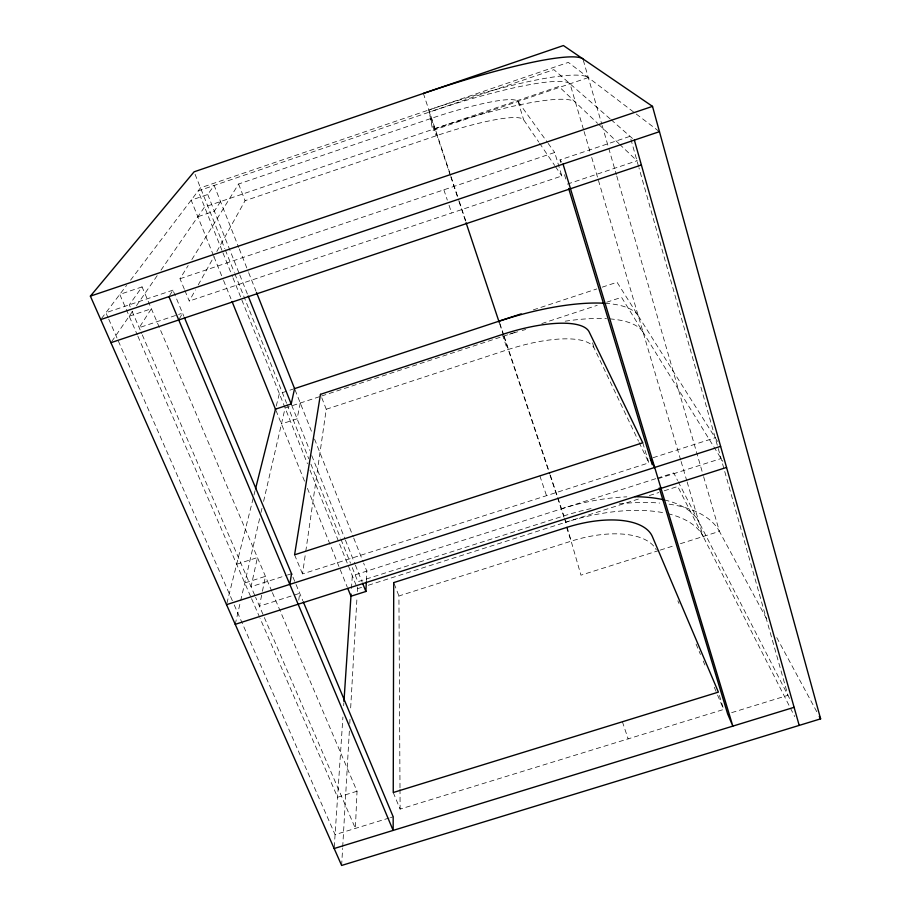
<?xml version="1.0" encoding="UTF-8"?>
<svg xmlns="http://www.w3.org/2000/svg" width="911" height="911" viewBox="0 0 911 911"><rect width="100%" height="100%" fill="white"/><g stroke="black" fill="none" stroke-linecap="round" stroke-linejoin="round"><path stroke-width="0.68" stroke-dasharray="4.55 3.42" d="M272.389 592.628L357.032 791.226L355.381 828.406L255.604 597.309M366.381 580.603L366.803 571.106L363.66 563.18M341.636 865.45L342.616 848.414M342.695 847.002L349.368 730.622M349.778 723.528L350.018 719.269M350.667 707.915L357.01 597.217M357.34 591.535L357.738 584.498M334.257 847.105L342.912 717.071M343.663 705.763L343.846 702.939M351.464 588.46L352.306 575.741L656.159 478.548M298.74 600.133L299.719 593.312L259.441 606.191L262.163 592.617M642.756 442.78L648.848 462.856L302.52 573.93L305.561 552.818M305.766 551.406L326.252 409.244L320.934 395.59M262.436 591.262L265.443 576.333L244.763 582.972M300.277 403.026L297.1 418.809L281.442 423.957M235.22 624.331L240.345 602.137M240.663 600.748L259.749 517.983M261.024 512.449L261.981 508.304M263.586 501.392L285.12 408.014L320.49 396.376M226.885 603.276L255.205 490.129M276.249 406.044L279.358 393.632L292.864 389.179M179.376 318.827L182.542 313.133L178.602 314.454M184.899 290.552L189.26 301.051L195.466 289.903M198.222 284.949L214.074 256.446M216.829 251.493L245.082 200.693L436.198 135.773A89.494 13.87 -18.9 0 1 523.688 119.842L538.777 142.059M169.605 295.54L172.931 290.154L183.897 316.356M184.364 289.243L180.002 278.732L188.156 265.545M191.868 259.544L238.58 184.011L430.504 118.635A89.916 12.72 -18.9 0 1 518.017 101.474L547.352 142.275M220.53 201.547L214.347 211.136L197.846 216.738M111.734 341.523L133.245 310.344M136.479 305.663L157.466 275.247M160.985 270.157L204.576 206.979L558.899 86.499L597.593 123.327M271.831 591.319L142.07 286.885L129.316 304.832L131.571 310.059M213.447 255.422L191.151 200.158L207.731 194.51L214.165 185.468L238.728 247.53M101.576 318.429L126.572 285.428M130.569 280.155L200.488 187.837L568.339 62.392L659.462 131.674M142.07 286.885L119.774 294.412L137.31 334.895M180.002 278.732L554.697 152.479L561.825 175.982L189.26 301.051M172.931 290.154L105.904 312.712L108.193 317.916M560.846 162.614L560.026 159.892L630.059 136.32L638.554 166.394M129.214 316.197L151.385 308.738L139.178 327.675L177.292 314.899M567.359 184.124L636.971 160.791M533.311 309.877L596.796 288.946M602.205 287.159L617.054 282.262L717.595 441.55M321.594 396.012L514.806 332.447M541.829 323.553L597.217 305.333M606.68 302.224L621.541 297.328L722.833 461.399M326.252 409.244L507.438 349.767A84.188 27.148 -18.5 0 1 594.223 348.264L638.531 441.209M236.655 564.251L257.437 557.555L251.026 586.718L286.134 575.456M287.477 575.023L291.531 573.714L302.782 600.622M653.085 457.698L715.203 437.758M657.503 478.116L673.719 472.934L677.602 480.496M657.958 478.73L721.068 458.552M591.068 508.577A145.043 68.61 -18 0 0 563.863 515.899L357.898 581.708L351.031 564.524M361.553 587.401L357.499 588.7L309.489 468.835M368.317 585.249L639.909 498.568M649.361 495.55L658.824 492.521M664.233 490.801L677.738 486.485L794.699 716.547M399.997 787.776L398.927 595.965L571.151 541.168A79.485 37.465 -18 0 1 654.645 547.26M658.926 550.506L580.956 575.171L566.972 526.683M660.27 550.073L673.707 545.826M680.426 543.696L719.417 531.364L767.313 620.106M357.032 791.226L337.582 797.25L260.068 618.318M393.245 792.524L400.111 809.093L723.653 709.464L718.802 693.453M389.134 818.021L335.089 834.647L233.933 604.266M390.477 817.611L393.188 816.78M731.658 712.641L787.947 695.321L638.941 167.761M610.119 118.874L553.888 69.646L198.154 190.923L222.432 251.538M611.076 119.705L633.327 139.189M598.618 124.295L618.979 143.676M619.548 144.211L637.313 161.122M548.171 143.414L554.697 152.479M560.026 159.892L561.54 161.999M539.574 143.232L554.674 165.449M555.471 166.622L561.825 175.982M776.764 637.598L817.919 713.848M678.24 481.748L790.406 700.115M639.135 442.484L648.848 462.856M108.762 319.226L233.353 602.968M137.88 336.205L251.026 597.422M251.584 598.721L259.51 617.009M132.061 311.175L141.717 333.563M142.287 334.861L255.034 595.999M677.852 600.861L678.957 603.481M696.061 644.043L700.479 654.508M703.235 661.056L704.898 664.984M714.27 687.224L717.037 693.761M717.583 695.07L723.653 709.464M294.583 554.81L302.52 573.93M213.983 256.743L223.001 279.108M223.537 280.429L230.973 298.854M275.965 410.394L304.764 481.748M307.417 488.33L347.228 587.026M195.068 174.286L224.789 248.635M225.313 249.956L234.298 272.423M234.822 273.744L286.589 403.277M287.124 404.598L308.772 458.791M310.89 464.075L340.475 538.094M340.999 539.414L350.507 563.203M222.956 252.825L232.464 276.58M232.977 277.855L307.44 463.722M207.731 194.51L239.263 273.642M239.787 274.963L247.667 294.743M291.691 405.213L309.672 450.353M311.778 455.637L344.882 538.72M345.406 540.029L354.857 563.772M355.392 565.093L362.225 582.231M239.251 248.851L248.145 271.307M248.657 272.628L255.98 291.121M295.084 389.919L311.915 432.429M314.523 439.034L353.206 536.761M353.73 538.082L363.147 561.859M238.58 184.011L245.082 200.693M394.19 583.803L398.927 595.965M443.873 189.818L447.324 200.113M449.043 205.248L451.64 212.969M539.87 475.884L546.52 495.675M622.395 721.763L628.135 738.878M423.376 93.434L458.916 200.318M459.372 201.661L466.09 221.897M499.729 323.041L503.772 335.18M504.216 336.523L549.959 474.096M550.415 475.44L563.863 515.899M450.364 175.538L429.275 112.121A144.872 20.554 -18.9 0 1 570.047 83.789L583.678 130.148M450.82 176.882L458.449 199.816M458.893 201.16L465.623 221.407M499.729 323.929L503.316 334.724M503.772 336.079L549.538 473.686M549.993 475.03L565.697 522.254A127.973 60.468 -18 0 1 665.44 513.144M430.504 118.635L436.198 135.773M502.348 334.485L507.438 349.767M566.585 527.469L571.151 541.168M518.017 101.474L523.688 119.842M592.549 342.855L594.223 348.264M564.501 174.707L566.141 180.082M584.076 131.514L590.089 151.966M591.694 157.421L680.711 460.135M681.109 461.501L686.723 480.598M687.133 481.953L703.167 536.499A127.973 60.468 -18 0 0 668.799 513.918M583.291 60.194L601.738 124.044M602.137 125.411L616.348 174.616M616.747 175.982L703.224 475.314M703.622 476.692L719.417 531.364A145.043 68.61 -18 0 0 668.036 504.011M564.604 518.439L566.585 525.328M400.009 789.199L400.111 809.093M509.534 334.223A135.591 43.853 -18.5 0 1 512.995 333.164M514.146 332.811A135.591 43.853 -18.5 0 1 517.619 331.786M522.242 330.465A135.591 43.853 -18.5 0 1 525.704 329.52M565.184 321.196A135.591 43.853 -18.5 0 1 606.521 318.668M609.892 318.896A135.591 43.853 -18.5 0 1 643.109 332.276M605.189 303.317A136.194 42.418 -18.5 0 1 638.304 315.923M434.786 128.69A144.177 22.411 -18.9 0 1 575.479 102.283M655.499 548.513A79.485 37.465 -18 0 1 656.25 549.811M561.256 508.896A128.519 59.352 -18 0 1 626.814 496.848M664.586 499.968A128.519 59.352 -18 0 1 698.885 521.923M619.343 503.885A145.043 68.61 -18 0 1 659.644 503.066M588.312 77.572L432.725 130.478L428.865 109.946A164.242 23.344 -18.9 0 1 588.312 77.572"/><path stroke-width="1.37" d="M347.763 588.335L350.951 596.238L365.903 591.467L366.324 581.958M343.948 701.527L351.088 594.109M289.812 584.384L291.531 573.714M294.572 388.61L291.19 403.983L275.475 409.153M255.535 488.797L275.566 408.8M90.383 296.143L194.089 171.826L563.408 45.55L652.515 106.371L820.617 718.847L341.636 865.45L90.383 296.143L652.515 106.371M100.722 319.567L659.462 131.674M110.926 342.684L641.39 164.993M294.219 388.735L521.149 313.885M226.543 604.653L720.612 446.344M235.22 624.331L726.557 467.434M334.166 848.517L794.107 707.312M819.262 716.342L820.617 718.847M650.386 458.563L654.69 467.468M168.934 296.622L393.153 830.411L393.188 816.78L303.329 601.932M184.443 317.666L291.827 574.431M232.032 301.484L275.566 409.381M248.191 296.064L291.281 404.199M362.749 583.552L365.903 591.467M256.503 292.442L294.663 388.849M466.079 222.751L499.285 322.585M568.669 188.475L652.276 464.792M659.268 487.932L727.627 713.882L732.831 726.124L563.044 164.094M634.375 140.112L799.198 725.407M498.841 321.253A136.194 42.418 -18.5 0 1 604.073 303.249M634.99 496.723A128.519 59.352 -18 0 1 663.481 499.718M423.376 93.434A165.039 21.204 -19 0 1 582.915 58.862M393.723 582.596L393.245 792.524L718.392 692.121L652.413 536.67A79.815 36.77 -18 0 0 566.585 527.469L393.723 582.596M320.456 394.349L294.583 554.81L642.756 442.78L589.212 332.014A84.564 26.26 -18.5 0 0 502.348 334.485L320.456 394.349"/></g></svg>
